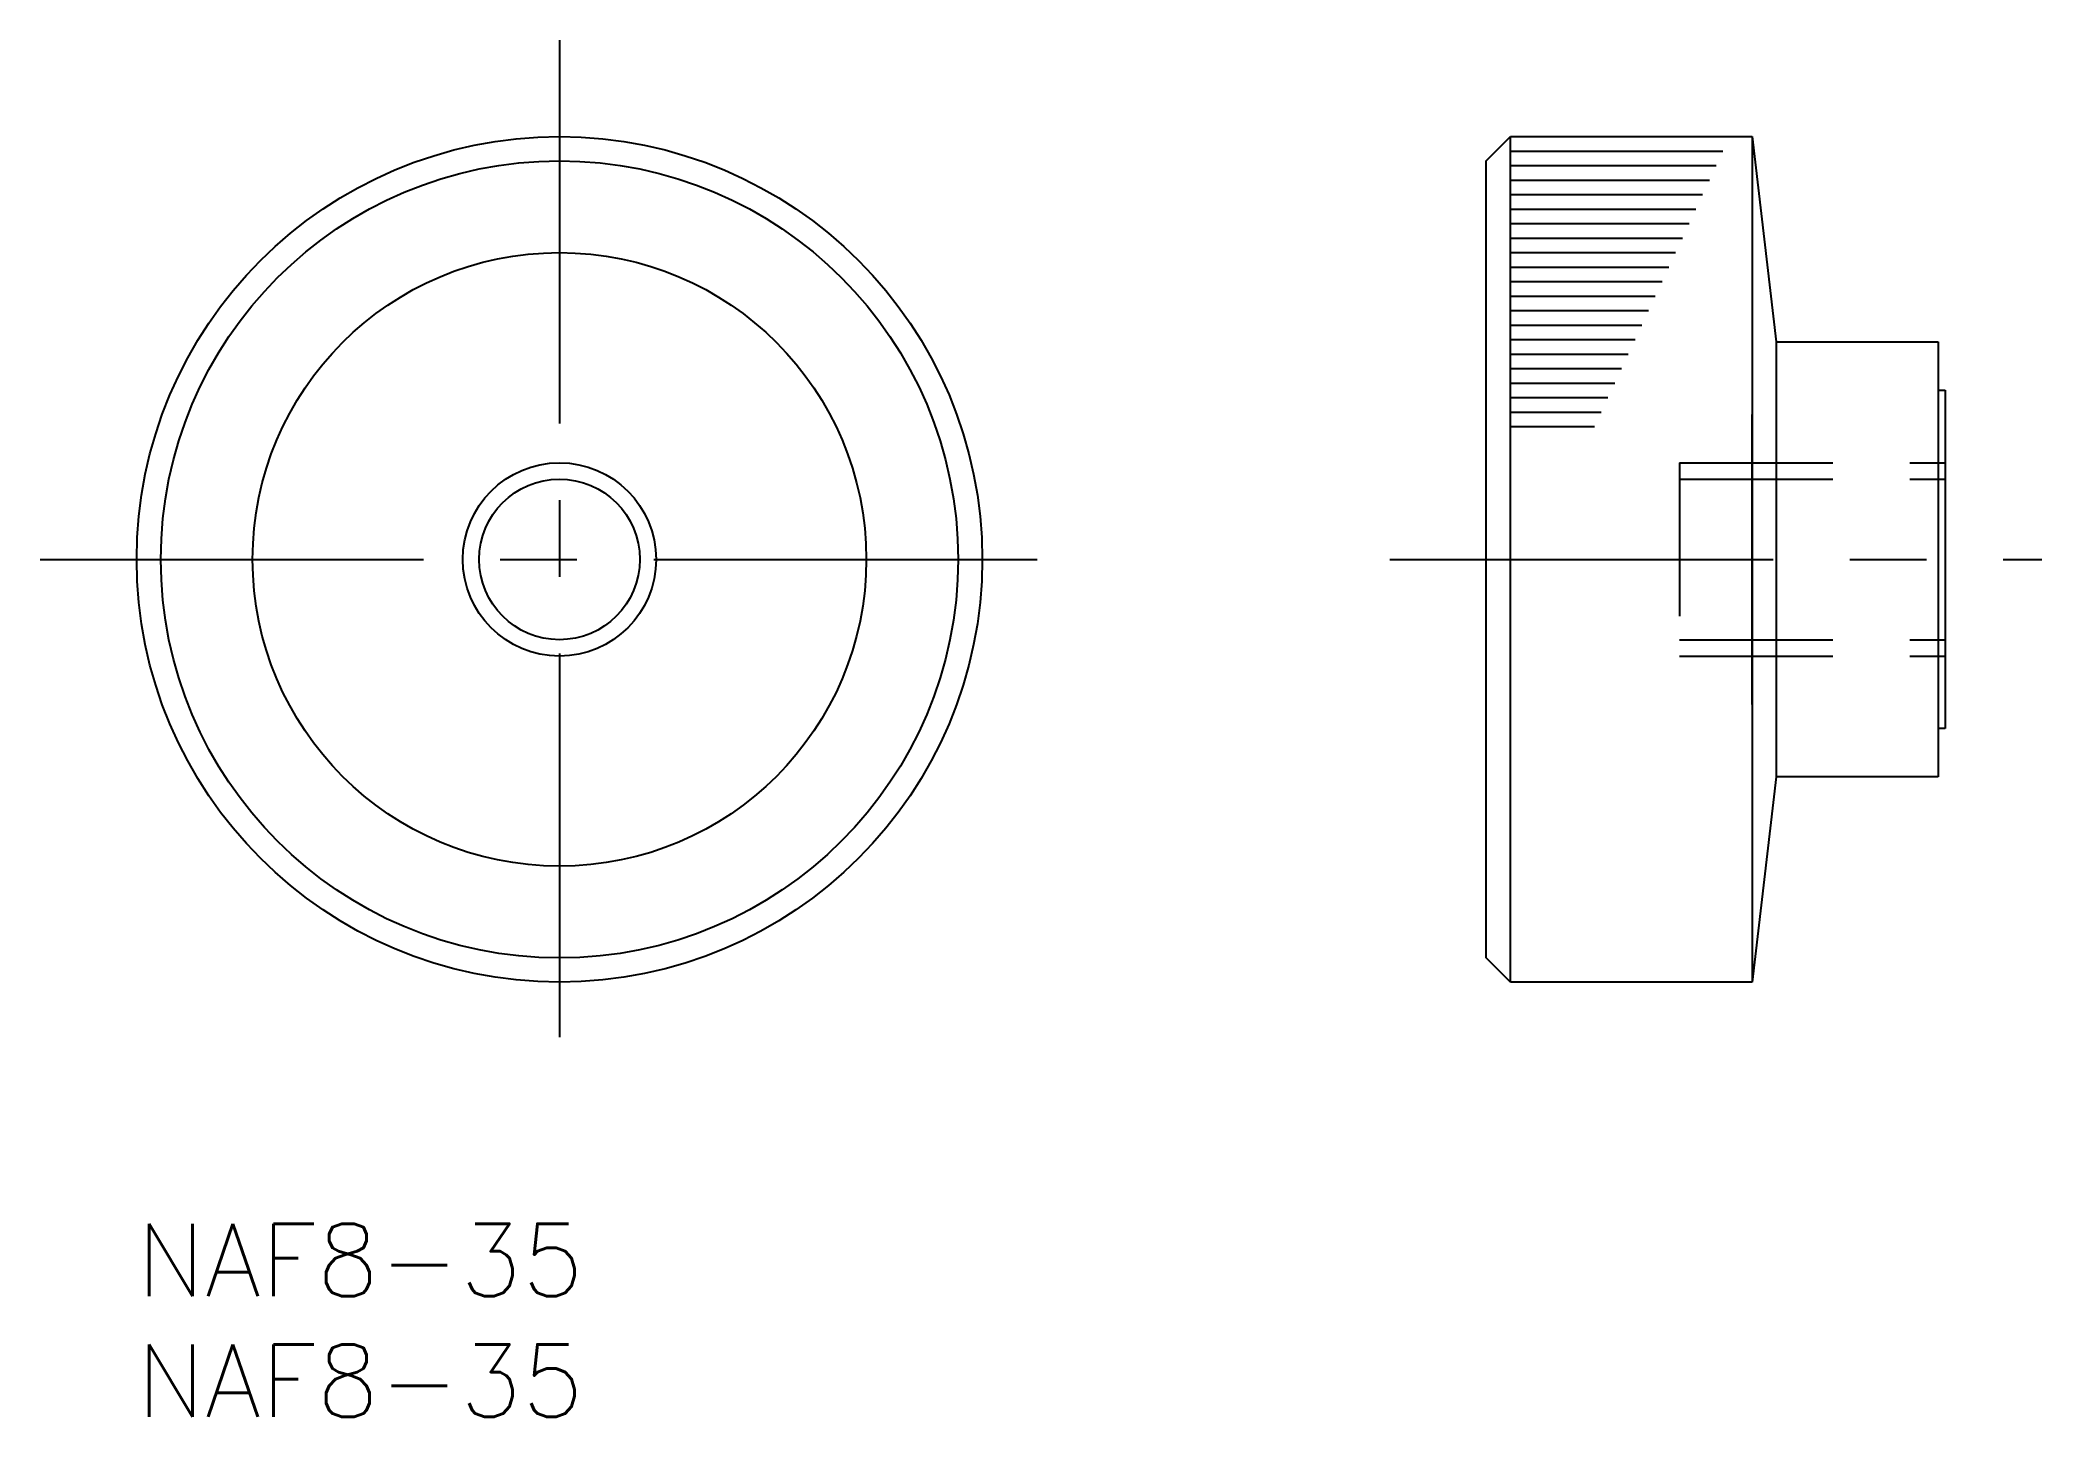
# Model space of a CAD drawing. Extents: x -4 to 78.9, y -8 to 49.
import ezdxf

# ---------------------------------------------------------------- set-up
doc = ezdxf.new("R2010")
doc.units = 0
doc.header["$LTSCALE"] = 0.5
doc.linetypes.add('CENTER', pattern=[50.8, 31.75, -6.35, 6.35, -6.35])
doc.linetypes.add('DASHED', pattern=[19.05, 12.7, -6.35])
for name, color, linetype in [('MSM_CENTER', 1, 'CENTER'), ('MSM_CONTINUOUS', 7, 'CONTINUOUS'), ('MSM_DASHED', 4, 'DASHED'), ('MSM_NARROW', 5, 'CONTINUOUS'), ('MSM_PART_NUMBER', 7, 'CONTINUOUS')]:
    doc.layers.add(name, color=color, linetype=linetype)
doc.styles.get("Standard").update_dxf_attribs({"font": 'txt.shx', "height": 3, "bigfont": 'bigfont.shx'})

# ---------------------------------------------------------------- blocks, each defined once
blk = doc.blocks.new('*U2')
at = {"layer": 'MSM_PART_NUMBER'}
blk.add_text('NAF8-35', height=3, dxfattribs=at).set_placement((0, -3))
blk = doc.blocks.new('*U3')
at = {"layer": 'MSM_PART_NUMBER'}
blk.add_text('NAF8-35', height=3, dxfattribs=at).set_placement((0, -8))

msp = doc.modelspace()

# ---------------------------------------------------------------- linework, layer by layer
at = {"layer": 'MSM_CENTER'}
for p, q in [((17.5, 49), (17.5, 6)), ((66.865, 21.5), (66.865, 33.5)), ((-4, 27.5), (39, 27.5)), ((51.865, 27.5), (78.865, 27.5))]:
    msp.add_line(p, q, dxfattribs=at)
at = {"layer": 'MSM_CONTINUOUS'}
for p, q in [((55.865, 44), (56.865, 45)), ((56.865, 10), (56.865, 45)), ((56.865, 45), (66.865, 45)), ((66.865, 45), (66.865, 10)), ((66.865, 45), (67.865, 36.5)), ((55.865, 11), (55.865, 44)), ((67.865, 36.5), (74.565, 36.5)), ((67.865, 36.5), (67.865, 18.5)), ((74.565, 36.5), (74.565, 18.5)), ((74.565, 34.5), (74.865, 34.5)), ((74.865, 34.5), (74.865, 20.5)), ((74.865, 20.5), (74.565, 20.5)), ((67.865, 18.5), (66.865, 10)), ((74.565, 18.5), (67.865, 18.5)), ((56.865, 10), (55.865, 11)), ((66.865, 10), (56.865, 10))]:
    msp.add_line(p, q, dxfattribs=at)
for radius in [17.5, 16.5, 12.7, 3.324]:
    msp.add_circle((17.5, 27.5), radius, dxfattribs=at)
at = {"layer": 'MSM_DASHED'}
for p, q in [((63.865, 31.5), (74.865, 31.5)), ((63.865, 31.5), (63.865, 23.5)), ((63.865, 30.823), (74.865, 30.823)), ((63.865, 24.176), (74.865, 24.176)), ((63.865, 23.5), (74.865, 23.5))]:
    msp.add_line(p, q, dxfattribs=at)
at = {"layer": 'MSM_NARROW'}
for p, q in [((56.865, 44.4), (65.658, 44.4)), ((56.865, 43.8), (65.378, 43.8)), ((56.865, 43.2), (65.098, 43.2)), ((56.865, 42.6), (64.818, 42.6)), ((56.865, 42), (64.539, 42)), ((56.865, 41.4), (64.259, 41.4)), ((56.865, 40.8), (63.979, 40.8)), ((56.865, 40.2), (63.699, 40.2)), ((56.865, 39.6), (63.419, 39.6)), ((56.865, 39), (63.14, 39)), ((56.865, 38.4), (62.86, 38.4)), ((56.865, 37.8), (62.58, 37.8)), ((56.865, 37.2), (62.3, 37.2)), ((56.865, 36.6), (62.02, 36.6)), ((56.865, 36), (61.741, 36)), ((56.865, 35.4), (61.461, 35.4)), ((56.865, 34.8), (61.181, 34.8)), ((56.865, 34.2), (60.901, 34.2)), ((56.865, 33.6), (60.622, 33.6)), ((56.865, 33), (60.342, 33))]:
    msp.add_line(p, q, dxfattribs=at)
msp.add_circle((17.5, 27.5), 4, dxfattribs=at)

# ---------------------------------------------------------------- block references
at = {"layer": 'MSM_CONTINUOUS'}
for name in ['*U2', '*U3']:
    msp.add_blockref(name, (0, 0), dxfattribs=at)

doc.saveas('drawing.dxf')
